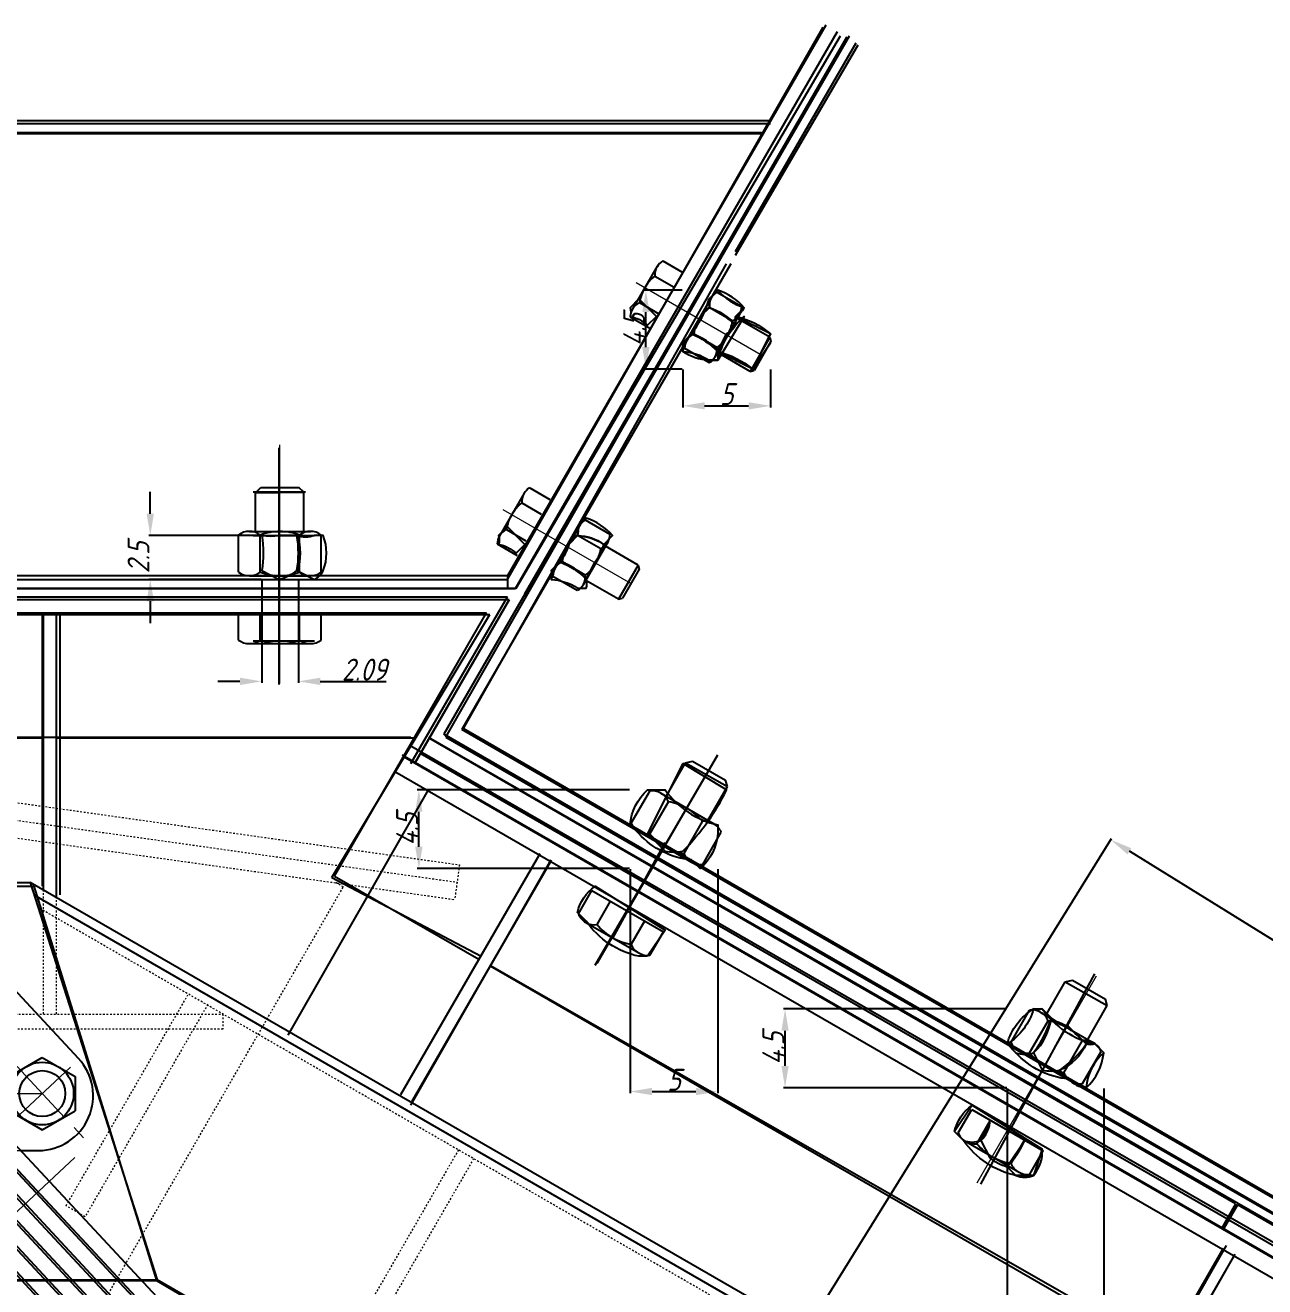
# Model space of a CAD drawing. Header units: millimetres. Extents: x 2787 to 6144, y -18 to 478.
# Drawn here: x 2916.5 to 2987.2, y 405.6 to 477.6 of the extents above; entities that cross this region are included whole.
import ezdxf

# ---------------------------------------------------------------- set-up
doc = ezdxf.new("R2010")
doc.units = ezdxf.units.MM
for name, pattern in [('ACAD_ISO02W100', [15, 12, -3]), ('CENTER', [50.8, 31.75, -6.35, 6.35, -6.35]), ('HIDDEN', [0.2, 0.1, -0.1])]:
    doc.linetypes.add(name, pattern=pattern)
for name, color, linetype in [('ADIM', 3, 'Continuous'), ('ADIM_CLEAN', 3, 'Continuous'), ('ADIM_CLEAN_L', 3, 'Continuous'), ('细实线', 7, 'Continuous')]:
    doc.layers.add(name, color=color, linetype=linetype)
for name, color, linetype, lineweight in [('中心线', 1, 'CENTER', 13), ('尺寸线', 22, 'Continuous', 13), ('粗实线', 7, 'Continuous', 70), ('虚线', 8, 'ACAD_ISO02W100', 13)]:
    doc.layers.add(name, color=color, linetype=linetype, lineweight=lineweight)
doc.styles.get("Standard").update_dxf_attribs({"font": 'gbeitc.shx', "bigfont": 'gbcbig.shx'})
doc.dimstyles.new('ADIM', dxfattribs={"dimscale": 0.5, "dimtxt": 2.5, "dimasz": 2.5, "dimexe": 0.18, "dimexo": 0.0625, "dimgap": 0.09, "dimtad": 1, "dimdec": 4, "dimzin": 0, "dimdsep": 46, "dimtxsty": 'Standard', "dimcen": 0.09, "dimadec": 0, "dimazin": 0, "dimtfac": 1, "dimtdec": 4, "dimtofl": 0, "dimtmove": 0, "dimatfit": 3, "dimfxl": 1, "dimtolj": 1, "dimtzin": 0, "dimarcsym": 0})

# ---------------------------------------------------------------- blocks, each defined once
blk = doc.blocks.new('555')
at = {"layer": '中心线', "lineweight": 0, "ltscale": 2}
blk.add_line((-25594.3, -65282.13), (-25594.3, -65308.04), dxfattribs=at)
at = {"layer": '尺寸线', "color": 7, "lineweight": 0, "ltscale": 2}
for p, q in [((-25620.85, -65291.66), (-25615.1, -65288.34)), ((-25615.1, -65288.34), (-25573.5, -65288.34)), ((-25567.75, -65291.66), (-25573.5, -65288.34)), ((-25620.85, -65291.66), (-25620.85, -65297.02)), ((-25607.57, -65291.66), (-25607.57, -65297.02)), ((-25581.02, -65291.66), (-25581.02, -65297.02)), ((-25567.75, -65291.66), (-25567.75, -65297.02)), ((-25620.85, -65297.02), (-25615.1, -65300.34)), ((-25615.1, -65300.34), (-25573.5, -65300.34)), ((-25567.75, -65297.02), (-25573.5, -65300.34))]:
    blk.add_line(p, q, dxfattribs=at)
for centre, radius, start, end in [((-25614.21, -65301), 11.46, 54.60584, 125.39416), ((-25594.3, -65316.54), 28.2, 61.91432, 118.08568), ((-25574.39, -65301), 11.46, 54.60584, 125.39416), ((-25614.21, -65287.68), 11.46, 234.60584, 305.39416), ((-25594.3, -65272.14), 28.2, 241.91432, 298.08568), ((-25574.39, -65287.68), 11.46, 234.60584, 305.39416)]:
    blk.add_arc(centre, radius, start, end, dxfattribs=at)
blk = doc.blocks.new('777')
at = {"color": 7, "linetype": 'Continuous'}
for p, q in [((-25148.65, -65202.87), (-25163.77, -65216.97)), ((-25148.65, -65202.87), (-25142.3, -65204.81)), ((-25142.3, -65204.81), (-25113.93, -65235.23)), ((-25139.59, -65212.58), (-25154.72, -65226.68)), ((-25163.77, -65216.97), (-25127.56, -65255.81)), ((-25121.49, -65231.99), (-25136.61, -65246.1)), ((-25112.43, -65241.7), (-25113.93, -65235.23)), ((-25112.43, -65241.7), (-25127.56, -65255.81))]:
    blk.add_line(p, q, dxfattribs=at)
for centre, radius, start, end in [((-25150.95, -65214.09), 11.46, 7.60584, 78.39416), ((-25148.73, -65239.25), 28.2, 14.91432, 71.08568), ((-25123.79, -65243.22), 11.46, 7.60584, 78.39416)]:
    blk.add_arc(centre, radius, start, end, dxfattribs=at)
at = {"layer": '中心线', "lineweight": 0, "ltscale": 2}
blk.add_line((-25112.07, -65205.06), (-25157.43, -65247.36), dxfattribs=at)
blk = doc.blocks.new('999')
at = {"color": 7, "linetype": 'Continuous'}
for p, q in [((-25312.38, -65252.03), (-25300.91, -65241.34)), ((-25264.7, -65280.17), (-25300.91, -65241.34)), ((-25312.38, -65252.03), (-25310.89, -65258.5)), ((-25303.33, -65261.74), (-25291.86, -65251.05)), ((-25282.52, -65288.93), (-25310.89, -65258.5)), ((-25285.22, -65281.16), (-25273.75, -65270.47)), ((-25276.17, -65290.87), (-25264.7, -65280.17)), ((-25276.17, -65290.87), (-25282.52, -65288.93))]:
    blk.add_line(p, q, dxfattribs=at)
for centre, radius, start, end in [((-25301.02, -65250.52), 11.46, 187.60584, 258.39416), ((-25276.08, -65254.48), 28.2, 194.91432, 251.08568), ((-25273.86, -65279.64), 11.46, 187.60584, 258.39416)]:
    blk.add_arc(centre, radius, start, end, dxfattribs=at)
at = {"layer": '中心线', "lineweight": 0, "ltscale": 2}
blk.add_line((-25310.02, -65286.13), (-25267.39, -65246.38), dxfattribs=at)
blk = doc.blocks.new('t')
at = {"color": 7, "linetype": 'Continuous'}
for p, q in [((320486.35, 196327.32), (320492.2, 196332.78)), ((320495.03, 196332.68), (320492.2, 196332.78)), ((320512.66, 196310.84), (320492.2, 196332.78)), ((320512.76, 196313.67), (320495.03, 196332.68)), ((320437.17, 196327.27), (320350.14, 196246.12)), ((320437.17, 196327.27), (320474.86, 196286.87)), ((320506.81, 196305.38), (320486.35, 196327.32)), ((320450.81, 196312.65), (320387.08, 196253.21)), ((320506.81, 196305.38), (320512.66, 196310.84)), ((320512.66, 196310.84), (320512.76, 196313.67)), ((320436.19, 196299.01), (320474.45, 196257.97)), ((320713.61, 195997.11), (320439.45, 196291.11)), ((320707.76, 195991.65), (320433.6, 196285.65)), ((320708.49, 195992.33), (320434.33, 196286.34)), ((320474.86, 196286.87), (320484.23, 196276.82)), ((320320.69, 196280.51), (320379.14, 196280.51)), ((320701.91, 195986.19), (320427.75, 196280.2)), ((320702.64, 195986.88), (320428.48, 196280.88)), ((320489.48, 196280.51), (320506.27, 196280.51)), ((320497.07, 196280.51), (320502.43, 196280.51)), ((320696.06, 195980.74), (320421.9, 196274.74)), ((320696.79, 195981.42), (320422.63, 196275.42)), ((320489.09, 196271.6), (320474.45, 196257.97)), ((320589.79, 196200.27), (320520.9, 196274.15)), ((320685.09, 195970.51), (320410.93, 196264.51)), ((320690.21, 195975.28), (320416.05, 196269.29)), ((320690.94, 195975.96), (320416.78, 196269.97)), ((320679.24, 195965.05), (320405.08, 196259.06)), ((320684.36, 195969.83), (320410.2, 196263.83)), ((320469.57, 196263.21), (320467.38, 196261.16)), ((320467.41, 196261.13), (320469.57, 196263.21)), ((320672.66, 195958.91), (320398.49, 196252.92)), ((320673.39, 195959.6), (320399.22, 196253.6)), ((320678.51, 195964.37), (320404.34, 196258.37)), ((320444.38, 196189.05), (320387.09, 196250.49)), ((320667.54, 195954.14), (320393.37, 196248.14)), ((320297.31, 196246.66), (320325.9, 196171.14)), ((320408.77, 196183.24), (320350.14, 196246.12)), ((320421.3, 196218.19), (320419.11, 196216.15)), ((320444.38, 196189.05), (320411.43, 196158.4)), ((320408.77, 196183.25), (320397.8, 196173.05)), ((320411.43, 196158.4), (320397.8, 196173.05)), ((320344.6, 196158.22), (320477.23, 196158.22)), ((320563.37, 196158.22), (320571.51, 196158.22)), ((320732.55, 196063.31), (320738.4, 196068.76)), ((320738.4, 196068.76), (320758.86, 196046.82)), ((320738.4, 196068.76), (320741.23, 196068.66)), ((320741.23, 196068.66), (320758.96, 196049.65)), ((320732.55, 196063.31), (320753.01, 196041.37)), ((320577.74, 196050.44), (320557.13, 196062.34)), ((320697.61, 196047.99), (320683, 196034.33)), ((320732.48, 196010.6), (320697.61, 196047.99)), ((320753.01, 196041.37), (320758.86, 196046.82)), ((320758.96, 196049.65), (320758.86, 196046.82)), ((320527.41, 196041.69), (320544.68, 195939.34)), ((320721.26, 195993.3), (320683, 196034.33)), ((320687.88, 196029.1), (320685.68, 196027.05)), ((320612.15, 196009.14), (320579.27, 195978.41)), ((320612.15, 196009.14), (320670.8, 195946.24)), ((320735.89, 196006.94), (320670.8, 195946.24)), ((320749.53, 195992.31), (320732.48, 196010.6)), ((320715.81, 195999.15), (320665.34, 195952.09)), ((320749.53, 195992.31), (320662.5, 195911.16)), ((320639.58, 195984.12), (320637.38, 195982.08)), ((320579.27, 195978.41), (320592.93, 195963.8)), ((320603.87, 195974.02), (320592.93, 195963.8)), ((320603.87, 195974.03), (320662.5, 195911.16)), ((320739.89, 195956.82), (320745.16, 195953.78)), ((320554.4, 195925.35), (320663.98, 195862.08)), ((320748.8, 195921.83), (320687.62, 195864.78))]:
    blk.add_line(p, q, dxfattribs=at)
blk.add_line((320441.64, 196293.16), (320391.18, 196246.1))
at = {"color": 1, "linetype": 'CENTER', "lineweight": 9, "ltscale": 2}
for p, q in [((320506.83, 196234), (320506.83, 196277.01)), ((320299.07, 196255.51), (320335.9, 196255.51)), ((320299.07, 196255.51), (320335.9, 196255.51)), ((320299.07, 196255.51), (320335.9, 196255.51)), ((320488.42, 196255.51), (320525.24, 196255.51)), ((320488.42, 196255.51), (320506.83, 196255.51)), ((320344.47, 196162.72), (320344.47, 196205.72)), ((320344.47, 196162.72), (320344.47, 196205.72)), ((320344.47, 196162.72), (320344.47, 196205.72)), ((320326.06, 196184.22), (320362.88, 196184.22)), ((320326.06, 196184.22), (320362.88, 196184.22)), ((320588.19, 196154.98), (320515.01, 196086.74)), ((320554.56, 196021.53), (320554.56, 196064.53)), ((320536.15, 196043.03), (320572.97, 196043.03)), ((320570.54, 195926.86), (320570.54, 195969.87)), ((320734.88, 195917.43), (320734.88, 195960.43)), ((320552.12, 195948.36), (320588.95, 195948.36)), ((320716.46, 195938.93), (320753.29, 195938.93)), ((320678.28, 195867.51), (320678.28, 195910.51)), ((320678.28, 195867.51), (320678.28, 195910.51)), ((320659.87, 195886.15), (320696.7, 195886.15)), ((320659.87, 195886.15), (320696.7, 195886.15))]:
    blk.add_line(p, q, dxfattribs=at)
at = {"color": 150, "ltscale": 2}
for p, q in [((320302.48, 196263.36), (320317.48, 196272.02)), ((320317.48, 196272.02), (320332.48, 196263.36)), ((320491.83, 196263.36), (320506.83, 196272.02)), ((320506.83, 196272.02), (320521.83, 196263.36)), ((320302.48, 196263.36), (320302.48, 196247.65)), ((320332.48, 196263.36), (320332.48, 196247.65)), ((320491.83, 196263.36), (320491.83, 196247.65)), ((320521.83, 196263.36), (320521.83, 196247.65)), ((320302.48, 196247.65), (320317.48, 196238.99)), ((320317.48, 196238.99), (320332.48, 196247.65)), ((320491.83, 196247.65), (320506.83, 196238.99)), ((320506.83, 196238.99), (320521.83, 196247.65)), ((320329.47, 196192.07), (320344.47, 196200.73)), ((320344.47, 196200.73), (320359.47, 196192.07)), ((320558.31, 196192.07), (320573.31, 196200.73)), ((320573.31, 196200.73), (320588.31, 196192.07)), ((320329.47, 196192.07), (320329.47, 196176.36)), ((320359.47, 196192.07), (320359.47, 196176.36)), ((320558.31, 196192.07), (320558.31, 196176.36)), ((320588.31, 196192.07), (320588.31, 196176.36)), ((320329.47, 196176.36), (320344.47, 196167.7)), ((320344.47, 196167.7), (320359.47, 196176.36)), ((320558.31, 196176.36), (320573.31, 196167.7)), ((320573.31, 196167.7), (320588.31, 196176.36)), ((320539.56, 196050.88), (320554.56, 196059.55)), ((320554.56, 196059.55), (320569.56, 196050.88)), ((320539.56, 196050.88), (320539.56, 196035.18)), ((320569.56, 196050.88), (320569.56, 196035.18)), ((320539.56, 196035.18), (320554.56, 196026.52)), ((320554.56, 196026.52), (320569.56, 196035.18)), ((320555.54, 195956.22), (320570.54, 195964.88)), ((320570.54, 195964.88), (320585.54, 195956.22)), ((320555.54, 195956.22), (320555.54, 195940.51)), ((320585.54, 195956.22), (320585.54, 195940.51)), ((320719.88, 195946.78), (320734.88, 195955.44)), ((320734.88, 195955.44), (320749.88, 195946.78)), ((320719.88, 195946.78), (320719.88, 195931.08)), ((320749.88, 195946.78), (320749.88, 195931.08)), ((320555.54, 195940.51), (320570.54, 195931.85)), ((320570.54, 195931.85), (320585.54, 195940.51)), ((320719.88, 195931.08), (320734.88, 195922.42)), ((320734.88, 195922.42), (320749.88, 195931.08)), ((320663.28, 195894.01), (320678.28, 195902.67)), ((320678.28, 195902.67), (320693.28, 195894.01)), ((320663.28, 195894.01), (320663.28, 195878.3)), ((320693.28, 195894.01), (320693.28, 195878.3)), ((320663.28, 195878.3), (320678.28, 195869.64)), ((320678.28, 195869.64), (320693.28, 195878.3))]:
    blk.add_line(p, q, dxfattribs=at)
for centre in [(320317.48, 196255.51), (320506.83, 196255.51), (320344.47, 196184.22), (320573.31, 196184.22), (320554.56, 196043.03), (320570.54, 195948.36), (320734.88, 195938.93), (320678.28, 195886.15)]:
    blk.add_circle(centre, 14.3, dxfattribs=at)
at = {"color": 7, "linetype": 'Continuous'}
for centre in [(320317.49, 196255.51), (320506.83, 196255.51), (320344.47, 196184.22), (320573.31, 196184.22), (320554.56, 196043.03), (320570.54, 195948.36), (320734.88, 195938.93), (320678.28, 195886.15)]:
    blk.add_circle(centre, 10.5, dxfattribs=at)
for centre, radius, start, end in [((320379.14, 196300.51), 20, 270, 313), ((320489.48, 196300.51), 20, 223, 270), ((320320.69, 196255.51), 25, 90, 200.73187), ((320506.27, 196260.51), 20, 43, 90), ((320388.55, 196251.86), 2, 133.01, 223.01), ((320571.51, 196183.22), 25, 270, 43), ((320344.6, 196178.22), 20, 200.73187, 270), ((320547.13, 196045.02), 20, 60, 189.57777), ((320735.16, 195936.46), 20, 313, 60), ((320564.4, 195942.67), 20, 189.57777, 240), ((320673.98, 195879.4), 20, 240, 313)]:
    blk.add_arc(centre, radius, start, end, dxfattribs=at)
at = {"color": 7}
blk.add_arc((320747.39, 195969.81), 15, 133, 240, dxfattribs=at)
at = {"layer": '中心线', "lineweight": 0, "ltscale": 0.5}
blk.add_line((320367.33, 196196.6), (320475.54, 196297.44), dxfattribs=at)
at = {"layer": '中心线', "color": 1, "linetype": 'CENTER'}
for p, q in [((320521.69, 196239.57), (320483.43, 196280.6)), ((320492.5, 196270.87), (320594.94, 196161.02)), ((320303.56, 196242.52), (320331.46, 196268.53)), ((320305.53, 196268.32), (320330.41, 196241.65)), ((320317.48, 196242.09), (320317.48, 196269.09)), ((320519.82, 196267.62), (320492.62, 196242.25)), ((320278.54, 196255.51), (320550.95, 196255.51)), ((320317.48, 196255.51), (320506.83, 196255.51)), ((320317.48, 196255.51), (320344.47, 196184.22)), ((320358.89, 196197.66), (320326.65, 196167.6)), ((320330.89, 196198.77), (320356.93, 196170.86)), ((320344.47, 196170.8), (320344.47, 196197.8)), ((320586.16, 196196.2), (320559.28, 196171.13)), ((320344.47, 196184.22), (320573.31, 196184.22))]:
    blk.add_line(p, q, dxfattribs=at)
at = {"layer": '中心线', "lineweight": 0, "ltscale": 2}
blk.add_line((320609.9, 195928.42), (320769.14, 196076.92), dxfattribs=at)
at = {"layer": '尺寸线', "color": 7, "lineweight": 0, "ltscale": 2}
for p, q in [((320487.71, 196325.86), (320495.03, 196332.68)), ((320505.45, 196306.85), (320512.76, 196313.67)), ((320733.92, 196061.84), (320741.23, 196068.66)), ((320751.65, 196042.83), (320758.96, 196049.65))]:
    blk.add_line(p, q, dxfattribs=at)
at = {"layer": '虚线', "color": 251, "linetype": 'HIDDEN'}
blk.add_line((320489.48, 196280.51), (320497.07, 196280.51), dxfattribs=at)
at = {"layer": '虚线'}
for p, q in [((320467.38, 196261.16), (320421.3, 196218.19)), ((320477.23, 196158.22), (320563.37, 196158.22)), ((320685.65, 196027.09), (320639.58, 195984.12)), ((320685.68, 196027.05), (320670.72, 196013.1))]:
    blk.add_line(p, q, dxfattribs=at)
at = {"layer": '虚线', "color": 8, "linetype": 'HIDDEN'}
blk.add_line((320577.74, 196050.44), (320647.08, 196010.4), dxfattribs=at)
at = {"layer": '虚线', "color": 251, "linetype": 'HIDDEN'}
blk.add_arc((320489.48, 196300.51), 20, 223, 270, dxfattribs=at)
at = {"layer": '虚线'}
blk.add_arc((320657.08, 196027.72), 20, 240, 313, dxfattribs=at)
at = {"color": 7, "linetype": 'Continuous', "xscale": -1, "rotation": 312.9999999999861}
blk.add_blockref('555', (350790.18, 259561.38), dxfattribs=at)
at = {"color": 7, "linetype": 'Continuous', "rotation": 313}
blk.add_blockref('555', (385946.92, 221860.39), dxfattribs=at)
at = {"layer": '尺寸线', "color": 7, "lineweight": 0, "xscale": -1, "rotation": 265.9999999999861}
for name, p in [('777', (387301.8, 216825.55)), ('999', (387248.27, 216879.91))]:
    blk.add_blockref(name, p, dxfattribs=at)
at = {"layer": '尺寸线', "color": 7, "lineweight": 0}
for name, p in [('777', (345862.12, 261264.17)), ('999', (345912.23, 261207.38))]:
    blk.add_blockref(name, p, dxfattribs=at)
blk = doc.blocks.new('*D228')
at = {"layer": 'ADIM', "color": 0, "lineweight": -2, "transparency": 16777216}
for p, q in [((2947.016, 380.527), (2978.45, 431.225)), ((3002.34, 416.308), (2979.465, 430.49)), ((2972.016, 365.027), (3003.45, 415.725))]:
    blk.add_line(p, q, dxfattribs=at)
at = {"layer": 'ADIM', "color": 0, "transparency": 16777216}
for points in [[(2979.574, 430.667), (2979.355, 430.313), (2978.402, 431.149)], [(3002.45, 416.485), (3002.23, 416.13), (3003.402, 415.649)]]:
    blk.add_solid(points, dxfattribs=at)
at = {"layer": 'Defpoints', "color": 0, "transparency": 16777216}
for p in [(2978.402, 431.149), (2947, 380.5), (2972, 365)]:
    blk.add_point(p, dxfattribs=at)
at = {"layer": 'ADIM', "color": 0, "transparency": 16777216, "insert": (2991.255, 423.968), "char_height": 1.25, "attachment_point": 5, "rotation": 328.20109}
blk.add_mtext('\\A1;29.42', dxfattribs=at)
blk = doc.blocks.new('*D248')
at = {"layer": 'ADIM', "color": 0, "lineweight": -2, "transparency": 16777216}
for p, q in [((2954, 457.969), (2954, 455.81)), ((2959, 457.969), (2959, 455.81)), ((2955.25, 455.9), (2957.75, 455.9))]:
    blk.add_line(p, q, dxfattribs=at)
at = {"layer": 'ADIM', "color": 0, "transparency": 16777216}
for points in [[(2955.25, 456.108), (2955.25, 455.692), (2954, 455.9)], [(2957.75, 456.108), (2957.75, 455.692), (2959, 455.9)]]:
    blk.add_solid(points, dxfattribs=at)
at = {"layer": 'Defpoints', "color": 0, "transparency": 16777216}
for p in [(2954, 458), (2959, 458), (2959, 455.9)]:
    blk.add_point(p, dxfattribs=at)
at = {"layer": 'ADIM', "color": 0, "transparency": 16777216, "insert": (2956.5, 456.57), "char_height": 1.25, "attachment_point": 5}
blk.add_mtext('\\A1;5', dxfattribs=at)
blk = doc.blocks.new('*D249')
at = {"layer": 'ADIM', "color": 0, "lineweight": -2, "transparency": 16777216}
for p, q in [((2953.969, 462.5), (2951.81, 462.5)), ((2951.9, 459.25), (2951.9, 461.25)), ((2953.969, 458), (2951.81, 458))]:
    blk.add_line(p, q, dxfattribs=at)
at = {"layer": 'ADIM', "color": 0, "transparency": 16777216}
for points in [[(2951.692, 461.25), (2952.108, 461.25), (2951.9, 462.5)], [(2951.692, 459.25), (2952.108, 459.25), (2951.9, 458)]]:
    blk.add_solid(points, dxfattribs=at)
at = {"layer": 'Defpoints', "color": 0, "transparency": 16777216}
for p in [(2951.9, 462.5), (2954, 462.5), (2954, 458)]:
    blk.add_point(p, dxfattribs=at)
at = {"layer": 'ADIM', "color": 0, "transparency": 16777216, "insert": (2951.23, 460.25), "char_height": 1.25, "attachment_point": 5, "rotation": 90}
blk.add_mtext('\\A1;4.5', dxfattribs=at)
blk = doc.blocks.new('*D283')
at = {"layer": 'ADIM', "color": 0, "lineweight": -2, "transparency": 16777216}
for p, q in [((2972.5, 416.969), (2972.5, 402.926)), ((2978, 416.969), (2978, 402.926)), ((2973.75, 403.016), (2976.75, 403.016))]:
    blk.add_line(p, q, dxfattribs=at)
at = {"layer": 'ADIM', "color": 0, "transparency": 16777216}
for points in [[(2973.75, 403.224), (2973.75, 402.807), (2972.5, 403.016)], [(2976.75, 403.224), (2976.75, 402.807), (2978, 403.016)]]:
    blk.add_solid(points, dxfattribs=at)
at = {"layer": 'Defpoints', "color": 0, "transparency": 16777216}
for p in [(2972.5, 417), (2978, 417), (2978, 403.016)]:
    blk.add_point(p, dxfattribs=at)
at = {"layer": 'ADIM', "color": 0, "transparency": 16777216, "insert": (2975.25, 403.686), "char_height": 1.25, "attachment_point": 5}
blk.add_mtext('\\A1;5.5', dxfattribs=at)
blk = doc.blocks.new('*D284')
at = {"layer": 'ADIM', "color": 0, "lineweight": -2, "transparency": 16777216}
for p, q in [((2972.469, 421.5), (2959.744, 421.5)), ((2959.834, 418.25), (2959.834, 420.25)), ((2972.469, 417), (2959.744, 417))]:
    blk.add_line(p, q, dxfattribs=at)
at = {"layer": 'ADIM', "color": 0, "transparency": 16777216}
for points in [[(2959.625, 420.25), (2960.042, 420.25), (2959.834, 421.5)], [(2959.625, 418.25), (2960.042, 418.25), (2959.834, 417)]]:
    blk.add_solid(points, dxfattribs=at)
at = {"layer": 'Defpoints', "color": 0, "transparency": 16777216}
for p in [(2959.834, 421.5), (2972.5, 421.5), (2972.5, 417)]:
    blk.add_point(p, dxfattribs=at)
at = {"layer": 'ADIM', "color": 0, "transparency": 16777216, "insert": (2959.164, 419.25), "char_height": 1.25, "attachment_point": 5, "rotation": 90}
blk.add_mtext('\\A1;4.5', dxfattribs=at)
blk = doc.blocks.new('*D293')
at = {"layer": 'ADIM', "color": 0, "lineweight": -2, "transparency": 16777216}
for p, q in [((2930, 445.969), (2930, 440.094)), ((2932.087, 445.969), (2932.087, 440.094)), ((2928.75, 440.184), (2927.5, 440.184)), ((2933.337, 440.184), (2937.098, 440.184))]:
    blk.add_line(p, q, dxfattribs=at)
at = {"layer": 'ADIM', "color": 0, "transparency": 16777216}
for points in [[(2928.75, 440.393), (2928.75, 439.976), (2930, 440.184)], [(2933.337, 440.393), (2933.337, 439.976), (2932.087, 440.184)]]:
    blk.add_solid(points, dxfattribs=at)
at = {"layer": 'Defpoints', "color": 0, "transparency": 16777216}
for p in [(2930, 446), (2932.087, 446), (2932.087, 440.184)]:
    blk.add_point(p, dxfattribs=at)
at = {"layer": 'ADIM', "color": 0, "transparency": 16777216, "insert": (2935.843, 440.854), "char_height": 1.25, "attachment_point": 5}
blk.add_mtext('\\A1;2.09', dxfattribs=at)
blk = doc.blocks.new('*D294')
at = {"layer": 'ADIM', "color": 0, "lineweight": -2, "transparency": 16777216}
for p, q in [((2923.643, 449.75), (2923.643, 451)), ((2929.969, 448.5), (2923.553, 448.5)), ((2929.969, 446), (2923.553, 446)), ((2923.643, 444.75), (2923.643, 443.5))]:
    blk.add_line(p, q, dxfattribs=at)
at = {"layer": 'ADIM', "color": 0, "transparency": 16777216}
for points in [[(2923.435, 449.75), (2923.852, 449.75), (2923.643, 448.5)], [(2923.435, 444.75), (2923.852, 444.75), (2923.643, 446)]]:
    blk.add_solid(points, dxfattribs=at)
at = {"layer": 'Defpoints', "color": 0, "transparency": 16777216}
for p in [(2923.643, 448.5), (2930, 448.5), (2930, 446)]:
    blk.add_point(p, dxfattribs=at)
at = {"layer": 'ADIM', "color": 0, "transparency": 16777216, "insert": (2922.973, 447.25), "char_height": 1.25, "attachment_point": 5, "rotation": 90}
blk.add_mtext('\\A1;2.5', dxfattribs=at)
blk = doc.blocks.new('*D305')
at = {"layer": 'ADIM', "color": 0, "lineweight": -2, "transparency": 16777216}
for p, q in [((2951, 429.469), (2951, 416.697)), ((2956, 429.469), (2956, 416.697)), ((2952.25, 416.787), (2954.75, 416.787))]:
    blk.add_line(p, q, dxfattribs=at)
at = {"layer": 'ADIM', "color": 0, "transparency": 16777216}
for points in [[(2952.25, 416.995), (2952.25, 416.579), (2951, 416.787)], [(2954.75, 416.995), (2954.75, 416.579), (2956, 416.787)]]:
    blk.add_solid(points, dxfattribs=at)
at = {"layer": 'Defpoints', "color": 0, "transparency": 16777216}
for p in [(2951, 429.5), (2956, 429.5), (2956, 416.787)]:
    blk.add_point(p, dxfattribs=at)
at = {"layer": 'ADIM', "color": 0, "transparency": 16777216, "insert": (2953.5, 417.457), "char_height": 1.25, "attachment_point": 5}
blk.add_mtext('\\A1;5', dxfattribs=at)
blk = doc.blocks.new('*D306')
at = {"layer": 'ADIM', "color": 0, "lineweight": -2, "transparency": 16777216}
for p, q in [((2950.969, 434), (2938.866, 434)), ((2938.956, 430.75), (2938.956, 432.75)), ((2950.969, 429.5), (2938.866, 429.5))]:
    blk.add_line(p, q, dxfattribs=at)
at = {"layer": 'ADIM', "color": 0, "transparency": 16777216}
for points in [[(2938.747, 432.75), (2939.164, 432.75), (2938.956, 434)], [(2938.747, 430.75), (2939.164, 430.75), (2938.956, 429.5)]]:
    blk.add_solid(points, dxfattribs=at)
at = {"layer": 'Defpoints', "color": 0, "transparency": 16777216}
for p in [(2938.956, 434), (2951, 434), (2951, 429.5)]:
    blk.add_point(p, dxfattribs=at)
at = {"layer": 'ADIM', "color": 0, "transparency": 16777216, "insert": (2938.286, 431.75), "char_height": 1.25, "attachment_point": 5, "rotation": 90}
blk.add_mtext('\\A1;4.5', dxfattribs=at)

msp = doc.modelspace()

# ---------------------------------------------------------------- linework, layer by layer
at = {"color": 7, "linetype": 'Continuous'}
for p, q in [((2962.15879, 477.61309), (2944.00964, 446.21245)), ((2962.8065, 477.2393), (2944.44066, 445.46245)), ((2963.34762, 476.92655), (2944.98179, 445.14971)), ((2956.47371, 465.01808), (2963.34871, 476.92593)), ((2959.0059, 472.16247), (2834.44585, 472.16247)), ((2958.57248, 471.41247), (2834.44585, 471.41247)), ((2956.47371, 465.01808), (2940.37771, 437.16871)), ((2952.86399, 464.1693), (2954.00702, 463.50937)), ((2956.74799, 463.99387), (2941.40234, 437.44281)), ((2952.55104, 463.86253), (2951.12568, 461.39374)), ((2952.41286, 463.30476), (2953.51989, 462.66562)), ((2955.64031, 462.07878), (2954.21495, 459.60999)), ((2955.95326, 462.38555), (2957.34535, 461.58183)), ((2951.53964, 461.7923), (2952.64666, 461.15315)), ((2955.50213, 461.52101), (2956.83933, 460.74898)), ((2951.01649, 460.96933), (2952.15952, 460.3094)), ((2957.25328, 461.14753), (2955.82792, 458.67874)), ((2958.96549, 459.81216), (2957.1031, 460.88741)), ((2954.6289, 460.00855), (2955.96611, 459.23651)), ((2954.10576, 459.18558), (2955.49785, 458.38186)), ((2958.96549, 459.81216), (2957.84049, 457.86361)), ((2959.0258, 459.58229), (2958.06972, 457.92631)), ((2958.96549, 459.81216), (2959.0258, 459.58229)), ((2957.84049, 457.86361), (2955.9781, 458.93886)), ((2957.84049, 457.86361), (2958.06972, 457.92631)), ((2929.63822, 450.94297), (2929.94152, 451.23745)), ((2929.94152, 451.23745), (2932.10723, 451.23745)), ((2932.38822, 450.97058), (2932.10723, 451.23745)), ((2945.27335, 451.22429), (2946.41638, 450.56435)), ((2929.63822, 450.94297), (2932.38822, 450.97058)), ((2929.63822, 448.73745), (2929.63822, 450.94297)), ((2932.38822, 448.73745), (2932.38822, 450.97058)), ((2944.9604, 450.91752), (2943.53504, 448.44873)), ((2944.82222, 450.35975), (2945.92924, 449.7206)), ((2948.13132, 449.08663), (2946.70597, 446.61783)), ((2948.44427, 449.39339), (2949.83636, 448.58967)), ((2928.67926, 446.41886), (2928.67926, 448.53105)), ((2929.29269, 448.73745), (2932.77119, 448.73745)), ((2929.90613, 446.41886), (2929.90613, 448.53105)), ((2932.15775, 446.41886), (2932.15775, 448.53105)), ((2933.38462, 446.41886), (2933.38462, 448.53105)), ((2943.949, 448.84728), (2945.05602, 448.20814)), ((2947.99314, 448.52885), (2949.33034, 447.75682)), ((2943.42585, 448.02432), (2944.56888, 447.36439)), ((2949.7443, 448.15538), (2948.31894, 445.68658)), ((2951.45651, 446.82001), (2949.59412, 447.89526)), ((2947.11992, 447.01639), (2948.45712, 446.24435)), ((2944.00964, 446.21245), (2826.60263, 446.21245)), ((2929.29269, 446.21245), (2932.77119, 446.21245)), ((2944.00964, 446.21245), (2944.00964, 445.46245)), ((2946.59677, 446.19343), (2947.98886, 445.38971)), ((2951.45651, 446.82001), (2950.33151, 444.87145)), ((2951.51681, 446.59013), (2950.56074, 444.93416)), ((2951.45651, 446.82001), (2951.51681, 446.59013)), ((2944.10235, 445.46245), (2826.60263, 445.46245)), ((2944.44066, 445.46245), (2826.60263, 445.46245)), ((2950.33151, 444.87145), (2948.46912, 445.9467)), ((2944.10235, 444.83745), (2826.60263, 444.83745)), ((2944.10235, 444.83745), (2938.72897, 435.52674)), ((2938.72897, 435.52674), (2944.10235, 444.83745)), ((2950.33151, 444.87145), (2950.56074, 444.93416)), ((2834.47763, 444.08745), (2942.80429, 444.08745)), ((2917.54638, 428.26798), (2917.54638, 444.08745)), ((2918.29638, 427.83514), (2918.29638, 444.08745)), ((2928.67926, 444.08745), (2933.38462, 444.08745)), ((2928.67926, 442.54386), (2928.67926, 444.08745)), ((2929.90613, 442.54386), (2929.90613, 444.08745)), ((2932.15775, 442.54386), (2932.15775, 444.08745)), ((2933.38462, 442.54386), (2933.38462, 444.08745)), ((2934.14308, 429.08099), (2942.80357, 444.08745)), ((2943.38167, 443.58745), (2943.38095, 443.58745)), ((2929.29269, 442.33745), (2932.77119, 442.33745)), ((2854.97763, 436.96245), (2917.54638, 436.96245)), ((2918.29638, 436.96245), (2938.69161, 436.96245)), ((2985.52439, 410.38169), (2939.52408, 436.93998)), ((3311.37935, 222.77051), (2940.37771, 437.16871)), ((3311.73816, 223.42938), (2941.40234, 437.44281)), ((2938.07939, 435.90163), (3310.39692, 221.03064)), ((2985.02447, 409.5158), (2939.02416, 436.07409)), ((2953.05346, 433.62517), (2954.15622, 435.5352)), ((2954.15622, 435.5352), (2954.56612, 435.63858)), ((2954.15622, 435.5352), (2956.55159, 434.18411)), ((2954.56612, 435.63858), (2956.44168, 434.55573)), ((2937.57954, 435.03552), (3309.89707, 220.16453)), ((2955.43503, 432.25017), (2956.55159, 434.18411)), ((2956.55159, 434.18411), (2956.44168, 434.55573)), ((2951.06367, 432.09669), (2952.11977, 433.9259)), ((2952.12617, 431.48325), (2953.18227, 433.31247)), ((2952.75422, 433.79793), (2955.76669, 432.05869)), ((2954.07614, 430.35744), (2955.13223, 432.18665)), ((2951.49172, 431.61122), (2954.50419, 429.87197)), ((2955.13864, 429.74401), (2956.19473, 431.57322)), ((2945.84488, 430.34857), (2937.90738, 416.60041)), ((2946.49446, 429.97368), (2938.55696, 416.22553)), ((2934.14308, 429.08099), (2942.37138, 424.33229)), ((2834.47763, 428.70611), (2916.78722, 428.70611)), ((3301.98786, 206.39642), (2916.78722, 428.70611)), ((2916.78722, 428.70611), (2924.04359, 406.04498)), ((2948.05278, 426.92061), (2948.82457, 428.2574)), ((2948.82457, 428.2574), (2952.89954, 425.90472)), ((2949.11528, 426.30717), (2949.88707, 427.64397)), ((2948.48082, 426.43514), (2951.49329, 424.69589)), ((2951.06524, 425.18136), (2951.83704, 426.51816)), ((2952.12774, 424.56793), (2952.89954, 425.90472)), ((2943.02097, 423.95741), (2981.34645, 401.8391)), ((2974.70628, 421.12895), (2975.80903, 423.03898)), ((2975.80903, 423.03898), (2976.21894, 423.14236)), ((2975.80903, 423.03898), (2978.20441, 421.68789)), ((2976.21894, 423.14236), (2978.0945, 422.05951)), ((2978.20441, 421.68789), (2978.0945, 422.05951)), ((2972.71649, 419.60047), (2973.77259, 421.42968)), ((2974.40704, 421.30171), (2977.4195, 419.56247)), ((2977.08785, 419.75395), (2978.20441, 421.68789)), ((2973.77899, 418.98703), (2974.83509, 420.81625)), ((2975.72895, 417.86122), (2976.78505, 419.69043)), ((2973.14454, 419.115), (2976.157, 417.37575)), ((2976.79145, 417.24778), (2977.84755, 419.077)), ((2969.70559, 414.42439), (2970.47739, 415.76118)), ((2970.47739, 415.76118), (2974.55236, 413.4085)), ((2970.76809, 413.81095), (2971.53989, 415.14775)), ((2970.13364, 413.93892), (2973.14611, 412.19967)), ((2972.71806, 412.68514), (2973.48986, 414.02194)), ((2973.78056, 412.07171), (2974.55236, 413.4085)), ((2985.52439, 410.38169), (2984.71202, 408.97462)), ((2985.63263, 410.3192), (2984.82025, 408.91213)), ((3031.63294, 383.7609), (2985.63263, 410.3192)), ((3031.13302, 382.89502), (2985.13271, 409.45331)), ((2984.81602, 407.84857), (2976.87852, 394.10041)), ((2985.46561, 407.47368), (2977.52811, 393.72553)), ((2834.47763, 406.04498), (2924.04359, 406.04498)), ((2941.90922, 395.73441), (2924.04359, 406.04498))]:
    msp.add_line(p, q, dxfattribs=at)
for centre, radius, start, end in [((2953.3003, 463.41118), 0.8747, 119.9213921, 151.0644549), ((2953.28405, 463.38304), 0.8747, 148.9355451, 185.1344017), ((2953.69048, 461.63778), 2.10027, 127.4674916, 151.8658161), ((2953.62209, 461.51934), 2.10027, 148.1341839, 172.5325084), ((2956.37332, 461.59929), 0.8747, 148.9355451, 185.1344017), ((2956.38957, 461.62743), 0.8747, 119.9213921, 151.0644549), ((2951.89119, 460.97053), 0.8747, 148.9355451, 180.0786079), ((2951.90744, 460.99868), 0.8747, 114.8655983, 151.0644549), ((2956.77974, 459.85403), 2.10027, 127.4674916, 151.8658161), ((2956.48777, 461.57074), 0.8747, 328.9355451, 0.0786079), ((2956.71136, 459.73559), 2.10027, 148.1341839, 172.5325084), ((2954.75687, 461.02193), 2.10027, 328.1341839, 352.5325084), ((2956.47152, 461.54259), 0.8747, 294.8655983, 331.0644549), ((2954.99671, 459.21493), 0.8747, 114.8655983, 151.0644549), ((2954.68849, 460.90349), 2.10027, 307.4674916, 331.8658161), ((2954.98046, 459.18678), 0.8747, 148.9355451, 180.0786079), ((2955.09491, 459.15823), 0.8747, 328.9355451, 5.1344017), ((2955.07866, 459.13009), 0.8747, 299.9213921, 331.0644549), ((2945.70966, 450.46617), 0.8747, 119.9213921, 151.0644549), ((2945.69341, 450.43803), 0.8747, 148.9355451, 185.1344017), ((2946.09984, 448.69277), 2.10027, 127.4674916, 151.8658161), ((2946.03145, 448.57432), 2.10027, 148.1341839, 172.5325084), ((2948.86434, 448.60713), 0.8747, 148.9355451, 185.1344017), ((2948.88058, 448.63528), 0.8747, 119.9213921, 151.0644549), ((2929.24841, 447.85428), 0.88429, 87.1298859, 130.0632782), ((2929.33697, 447.85428), 0.88429, 49.9367218, 92.8701141), ((2931.06031, 445.40918), 3.32839, 90.4883334, 110.28977), ((2931.00357, 445.40918), 3.32839, 69.71023, 89.5116666), ((2932.72691, 447.85428), 0.88429, 87.1298859, 130.0632782), ((2932.81546, 447.85428), 0.88429, 49.9367218, 92.8701141), ((2944.30055, 448.02552), 0.8747, 148.9355451, 180.0786079), ((2944.3168, 448.05367), 0.8747, 114.8655983, 151.0644549), ((2949.27076, 446.86187), 2.10027, 127.4674916, 151.8658161), ((2948.97879, 448.57858), 0.8747, 328.9355451, 0.0786079), ((2949.20238, 446.74343), 2.10027, 148.1341839, 172.5325084), ((2947.24789, 448.02978), 2.10027, 328.1341839, 352.5325084), ((2948.96254, 448.55043), 0.8747, 294.8655983, 331.0644549), ((2947.48772, 446.22277), 0.8747, 114.8655983, 151.0644549), ((2947.1795, 447.91134), 2.10027, 307.4674916, 331.8658161), ((2929.24841, 447.09563), 0.88429, 229.9367218, 272.8701141), ((2929.33697, 447.09563), 0.88429, 267.1298859, 310.0632782), ((2931.06031, 449.54072), 3.32839, 249.71023, 269.5116666), ((2931.00357, 449.54072), 3.32839, 270.4883334, 290.28977), ((2932.72691, 447.09563), 0.88429, 229.9367218, 272.8701141), ((2932.81546, 447.09563), 0.88429, 267.1298859, 310.0632782), ((2947.47148, 446.19463), 0.8747, 148.9355451, 180.0786079), ((2947.58593, 446.16608), 0.8747, 328.9355451, 5.1344017), ((2947.56968, 446.13793), 0.8747, 299.9213921, 331.0644549), ((2929.24841, 443.22063), 0.88429, 229.9367218, 272.8701141), ((2929.33697, 443.22063), 0.88429, 267.1298859, 310.0632782), ((2931.06031, 445.66572), 3.32839, 249.71023, 269.5116666), ((2931.00357, 445.66572), 3.32839, 270.4883334, 290.28977), ((2932.72691, 443.22063), 0.88429, 229.9367218, 272.8701141), ((2932.81546, 443.22063), 0.88429, 267.1298859, 310.0632782), ((2952.27429, 433.05522), 0.88429, 57.1298859, 100.0632782), ((2952.35098, 433.01094), 0.88429, 19.9367218, 62.8701141), ((2952.62089, 430.03176), 3.32839, 60.4883334, 80.28977), ((2952.57175, 430.06013), 3.32839, 39.71023, 59.5116666), ((2951.89496, 432.39821), 0.88429, 199.9367218, 242.8701141), ((2955.28675, 431.31597), 0.88429, 57.1298859, 100.0632782), ((2955.36344, 431.27169), 0.88429, 19.9367218, 62.8701141), ((2951.97166, 432.35394), 0.88429, 237.1298859, 280.0632782), ((2954.68666, 433.60978), 3.32839, 219.71023, 239.5116666), ((2954.63752, 433.63815), 3.32839, 240.4883334, 260.28977), ((2954.90743, 430.65897), 0.88429, 199.9367218, 242.8701141), ((2954.98412, 430.61469), 0.88429, 237.1298859, 280.0632782), ((2948.88407, 427.22214), 0.88429, 199.9367218, 242.8701141), ((2948.96076, 427.17786), 0.88429, 237.1298859, 280.0632782), ((2951.67576, 428.4337), 3.32839, 219.71023, 239.5116666), ((2951.62662, 428.46207), 3.32839, 240.4883334, 260.28977), ((2951.89653, 425.48289), 0.88429, 199.9367218, 242.8701141), ((2951.97322, 425.43861), 0.88429, 237.1298859, 280.0632782), ((2973.9271, 420.559), 0.88429, 57.1298859, 100.0632782), ((2974.0038, 420.51472), 0.88429, 19.9367218, 62.8701141), ((2974.2737, 417.53554), 3.32839, 60.4883334, 80.28977), ((2974.22457, 417.56391), 3.32839, 39.71023, 59.5116666), ((2973.54778, 419.90199), 0.88429, 199.9367218, 242.8701141), ((2976.93957, 418.81975), 0.88429, 57.1298859, 100.0632782), ((2977.01626, 418.77547), 0.88429, 19.9367218, 62.8701141), ((2973.62447, 419.85771), 0.88429, 237.1298859, 280.0632782), ((2976.33947, 421.11356), 3.32839, 219.71023, 239.5116666), ((2976.29034, 421.14192), 3.32839, 240.4883334, 260.28977), ((2976.56025, 418.16275), 0.88429, 199.9367218, 242.8701141), ((2976.63694, 418.11847), 0.88429, 237.1298859, 280.0632782), ((2970.53688, 414.72591), 0.88429, 199.9367218, 242.8701141), ((2970.61358, 414.68164), 0.88429, 237.1298859, 280.0632782), ((2973.32857, 415.93748), 3.32839, 219.71023, 239.5116666), ((2973.27944, 415.96585), 3.32839, 240.4883334, 260.28977), ((2973.54935, 412.98667), 0.88429, 199.9367218, 242.8701141), ((2973.62604, 412.94239), 0.88429, 237.1298859, 280.0632782)]:
    msp.add_arc(centre, radius, start, end, dxfattribs=at)
at = {"layer": 'ADIM_CLEAN'}
for points in [[(2959, 459.5), (2958, 458), (2956, 459), (2956, 458.5, -0.159274), (2957.5, 461), (2956, 458.5), (2955.5, 458.5, -0.13672987), (2954, 459), (2954, 459.5, 0.13672987), (2955.5, 462), (2956, 462.5, 0.13672987), (2957.5, 461.5), (2957, 461, -0.13672987), (2959, 460), (2958, 458)], [(2957, 460.5), (2957, 461, 0.159274), (2957.5, 461.5, 0.13672987), (2956, 462.5), (2955.5, 462, -0.13672987), (2955.5, 461.5, -0.159274)], [(2951.5, 462), (2951, 461.5, -0.159274), (2951, 461, -0.13672987), (2952, 460.5), (2952.5, 461)], [(2956, 459), (2956.5, 460, 0.10686178), (2957, 460.5, 0.10686178), (2955.5, 461.5), (2955, 461, -0.10686178), (2954.5, 460, -0.10686178)], [(2959, 460), (2957, 461), (2957, 460.5, -0.159274), (2956.5, 460, -0.10686178), (2956, 459, -0.10686178), (2958, 458)], [(2954.5, 460), (2954, 459.5, -0.159274), (2954, 459, -0.13672987), (2955.5, 458.5), (2956, 458.5, 0.13672987), (2956, 459, 0.159274)], [(2949.5, 448), (2950, 448.5, 0.13672987), (2948.5, 449.5), (2948, 449, -0.13672987), (2948, 448.5, -0.159274)], [(2932, 448.5), (2931, 448.5, -0.0866157), (2930, 448.5, -0.0866157), (2930, 446.5), (2931, 446, 0.0866157), (2932, 446.5, 0.0866157)], [(2932, 446.5), (2933, 446, 0.18955484), (2933.5, 446.5, 0.18955484), (2933.5, 448.5), (2933, 448.5, -0.18955484), (2932, 448.5, -0.18955484)], [(2944, 449), (2943.5, 448.5, -0.159274), (2943.5, 448, -0.13672987), (2944.5, 447.5), (2945, 448)], [(2948.5, 446), (2949, 447, 0.10686178), (2949.5, 448, 0.10686178), (2948, 448.5), (2947.5, 448, -0.10686178), (2947, 447, -0.10686178)], [(2947, 447), (2946.5, 446.5, -0.159274), (2946.5, 446, -0.13672987), (2948, 445.5), (2948.5, 445.5, 0.13672987), (2948.5, 446, 0.159274)], [(2954, 435.5), (2952, 431.5), (2953, 430.5, 0.0866157), (2954, 430.5, 0.0866157), (2956.5, 434)], [(2951.5, 431.5), (2951, 432, -0.18955484), (2952, 434), (2953, 434, 0.18955484), (2956, 432), (2956, 431.5, -0.18955484), (2955, 429.5), (2954.5, 430, -0.18955484)], [(2952, 424.5), (2951.5, 424.5, -0.18955484), (2948.5, 426.5), (2948, 427, -0.18955484), (2949, 428.5), (2953, 426)], [(2977, 417), (2976, 417.5, -0.18955484), (2973, 419), (2972.5, 419.5, -0.18955484), (2974, 421.5), (2974.5, 421.5, 0.18955484), (2977.5, 419.5), (2978, 419, 0.18955484)], [(2975, 421), (2974.5, 421.5, -0.18955484), (2974, 421.5, -0.18955484), (2972.5, 419.5), (2973, 419, 0.18955484), (2974, 419, 0.18955484)], [(2977, 419.5), (2976, 420.5, -0.0866157), (2975, 421, -0.0866157), (2974, 419), (2974.5, 418, 0.0866157), (2975.5, 418, 0.0866157)], [(2978, 419), (2977.5, 419.5, -0.18955484), (2977, 419.5, -0.18955484), (2975.5, 418), (2976, 417.5, 0.18955484), (2977, 417, 0.18955484)], [(2970.5, 416), (2974.5, 413.5), (2974, 412), (2973, 412, -0.18955484), (2970, 414), (2969.5, 414.5, -0.18955484)], [(2969.5, 414.5), (2970, 414, 0.18955484), (2971, 414, 0.18955484), (2971.5, 415), (2971, 414), (2971.5, 413, 0.0866157), (2972.5, 412.5, 0.0866157), (2973.5, 414), (2972.5, 412.5), (2973, 412, 0.18955484), (2974, 412, 0.18955484), (2974.5, 413.5), (2970.5, 416)]]:
    msp.add_lwpolyline(points, format="xyb", close=True, dxfattribs=at)
at = {"layer": 'ADIM_CLEAN_L'}
for p, q in [((2944, 446), (2962, 477.5)), ((2944.5, 445.5), (2963, 477)), ((2945, 445), (2963.5, 477)), ((2956.5, 465), (2963.5, 477)), ((2957, 464.5), (2964, 476.5)), ((2834.5, 472), (2959, 472)), ((2834.5, 471.5), (2958.5, 471.5)), ((2940.5, 437), (2956.5, 465)), ((2941.5, 437.5), (2956.5, 464)), ((2931, 440), (2931, 453.5)), ((2929.5, 451), (2932.5, 451)), ((2929.5, 448.5), (2933, 448.5)), ((2826.5, 446), (2944, 446)), ((2826.5, 445.5), (2944.5, 445.5)), ((2929.5, 446), (2933, 446)), ((2826.5, 445), (2944, 445)), ((2938.5, 435.5), (2944, 445)), ((2827.5, 444), (2943, 444)), ((2917.5, 428.5), (2917.5, 444)), ((2918.5, 428), (2918.5, 444)), ((2934, 429), (2943, 444)), ((2929.5, 442.5), (2933, 442.5)), ((2834.5, 437), (2938.5, 437)), ((2939.5, 437), (3031.5, 384)), ((2940.5, 437), (3311.5, 223)), ((2941.5, 437.5), (3311.5, 223.5)), ((2938.5, 436.5), (3311, 222)), ((2938, 436), (3310.5, 221)), ((2949, 424), (2956, 436)), ((2931.5, 420), (2939.5, 434)), ((2950, 425.5), (2953, 431)), ((2938.5, 416), (2946.5, 430)), ((2934, 429), (2942.5, 424.5)), ((2834.5, 428.5), (2917, 428.5)), ((2917, 428.5), (2924, 406)), ((2917, 428), (3301.5, 206)), ((2943, 424), (2981.5, 402)), ((2971, 411.5), (2977.5, 423.5)), ((2977, 394), (2985, 408)), ((2977.5, 393.5), (2985.5, 407.5)), ((2834.5, 406), (2924, 406)), ((2924, 406), (2942, 395.5))]:
    msp.add_line(p, q, dxfattribs=at)
at = {"layer": '中心线', "linetype": 'CENTER'}
for p, q in [((2958.54817, 458.75501), (2951.34791, 462.91208)), ((2951.03898, 445.7625), (2943.75707, 449.96672))]:
    msp.add_line(p, q, dxfattribs=at)
at = {"layer": '中心线'}
for p, q in [((2931.03194, 440.06125), (2931.03194, 453.68322)), ((2949.1316, 424.08095), (2955.94259, 435.87793)), ((2949.89158, 425.40297), (2953.06769, 430.89902)), ((2949.89227, 425.4028), (2953.06838, 430.89886)), ((2970.78224, 411.58095), (2977.59322, 423.37793))]:
    msp.add_line(p, q, dxfattribs=at)
at = {"layer": '尺寸线'}
for p, q in [((2931.03194, 440.06125), (2931.03194, 453.68322)), ((2949.1316, 424.08095), (2955.94259, 435.87793)), ((2949.89158, 425.40297), (2953.06769, 430.89902)), ((2949.89227, 425.4028), (2953.06838, 430.89886)), ((2970.78224, 411.58095), (2977.59322, 423.37793))]:
    msp.add_line(p, q, dxfattribs=at)
at = {"layer": '粗实线', "lineweight": -3}
for p, q in [((2956.47371, 465.01808), (2963.34871, 476.92593)), ((2957.01504, 464.70569), (2963.89004, 476.61354))]:
    msp.add_line(p, q, dxfattribs=at)
at = {"layer": '虚线', "color": 251, "linetype": 'HIDDEN'}
for p, q in [((2835.47763, 444.58812), (2941.27524, 429.71924)), ((2835.54638, 443.56863), (2941.13607, 428.72897)), ((2835.47763, 442.56847), (2940.9969, 427.7387)), ((2941.27524, 429.71924), (2940.9969, 427.7387)), ((2917.54638, 421.20611), (2917.54638, 428.26798)), ((2922.29131, 407.04439), (2934.65087, 428.46042)), ((2934.65087, 428.46042), (2934.22515, 428.70611)), ((2918.29638, 421.20611), (2918.29638, 427.90148)), ((3302.15552, 205.14508), (2917.24074, 427.28979)), ((2835.54638, 421.20611), (2927.78223, 421.20611)), ((2927.78223, 421.20611), (2927.78223, 420.33999)), ((2927.78223, 420.33999), (2835.47763, 420.33999)), ((2941.21145, 413.45587), (2934.0783, 401.10087)), ((2942.07756, 412.95602), (2934.94432, 400.60088)), ((2918.15434, 399.87607), (2922.29131, 407.04439))]:
    msp.add_line(p, q, dxfattribs=at)
at = {"layer": '虚线', "color": 8, "linetype": 'HIDDEN'}
for p, q in [((2918.84195, 410.26984), (2925.83815, 422.38763)), ((2926.92077, 421.76279), (2919.92448, 409.64484)), ((2919.92448, 409.64484), (2918.84195, 410.26984))]:
    msp.add_line(p, q, dxfattribs=at)

# ---------------------------------------------------------------- block references
at = {"layer": '细实线', "color": 7, "xscale": 0.125, "yscale": 0.125, "zscale": 0.125}
msp.add_blockref('t', (-37154.17779, -24106.35703), dxfattribs=at)

# ---------------------------------------------------------------- dimensions: what is measured, and where the dimension line sits
at = {"layer": 'ADIM'}
for base, p1, p2, text, picture, middle in [((2951.9, 462.5), (2954, 458), (2954, 462.5), '4.5', '*D249', (2951.23, 460.25)), ((2923.64346, 448.5), (2930, 446), (2930, 448.5), '2.5', '*D294', (2922.97346, 447.25)), ((2938.95581, 434), (2951, 429.5), (2951, 434), '4.5', '*D306', (2938.28581, 431.75)), ((2959.83357, 421.5), (2972.5, 417), (2972.5, 421.5), '4.5', '*D284', (2959.16357, 419.25))]:
    dim = msp.add_linear_dim(base=base, p1=p1, p2=p2, angle=90, text=text, dimstyle='ADIM', dxfattribs=at)
    dim.commit()
    dim.dimension.update_dxf_attribs({"geometry": picture, "text_midpoint": middle})
for base, p1, p2, text, picture, middle in [((2959, 455.9), (2954, 458), (2959, 458), '5', '*D248', (2956.5, 456.57)), ((2932.08662, 440.18446), (2930, 446), (2932.08662, 446), '2.09', '*D293', (2935.84255, 440.85446)), ((2956, 416.78691), (2951, 429.5), (2956, 429.5), '5', '*D305', (2953.5, 417.45691)), ((2978, 403.01561), (2972.5, 417), (2978, 417), '5.5', '*D283', (2975.25, 403.68561))]:
    dim = msp.add_linear_dim(base=base, p1=p1, p2=p2, text=text, dimstyle='ADIM', dxfattribs=at)
    dim.commit()
    dim.dimension.update_dxf_attribs({"geometry": picture, "text_midpoint": middle})
dim = msp.add_aligned_dim(p1=(2972, 365), p2=(2947, 380.5), distance=-59.59375, text='29.42', dimstyle='ADIM', dxfattribs=at)
dim.commit()
dim.dimension.update_dxf_attribs({"geometry": '*D228', "text_midpoint": (2991.25536, 423.96832)})

doc.saveas('drawing.dxf')
